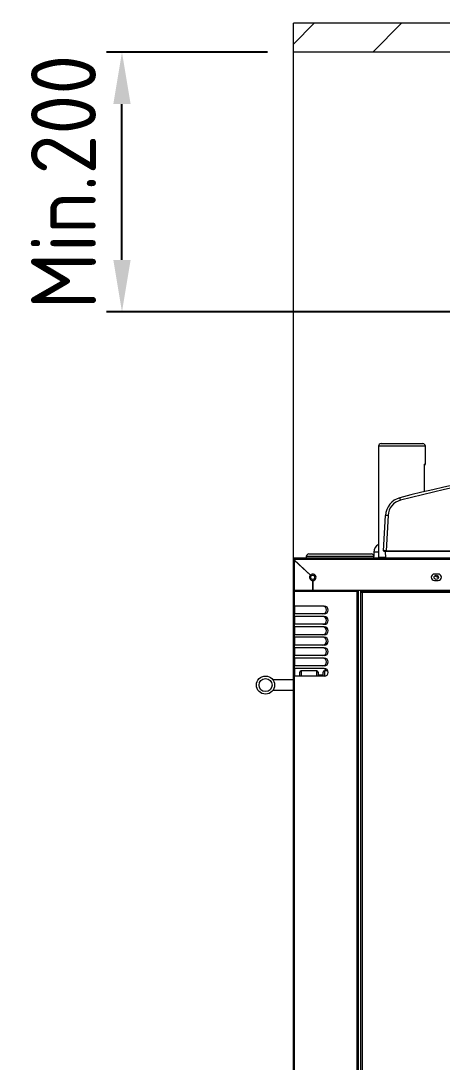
# Model space of a CAD drawing. Header units: millimetres. Extents: x 0 to 5860, y 0 to 4120.
# Drawn here: x 3835 to 4159, y 1724 to 2526 of the extents above; entities that cross this region are included whole.
import ezdxf

# ---------------------------------------------------------------- set-up
doc = ezdxf.new("R2010")
doc.units = ezdxf.units.MM
doc.layers.get('0').update_dxf_attribs({"lineweight": 15})
doc.layers.add('D', color=3, linetype='Continuous', lineweight=13)
doc.layers.add('S', color=4, linetype='Continuous', lineweight=15)
doc.styles.add('STU25', font='isocp2.shx')
doc.dimstyles.new('STU25', dxfattribs={"dimscale": 20, "dimtxt": 2.5, "dimasz": 2, "dimexe": 0.6, "dimexo": 1, "dimgap": 1, "dimtad": 1, "dimdsep": 46, "dimtxsty": 'STU25', "dimcen": 2, "dimazin": 2, "dimtfac": 1, "dimtmove": 0, "dimatfit": 3, "dimfxl": 0, "dimtolj": 1, "dimtzin": 0, "dimarcsym": 0})

# ---------------------------------------------------------------- blocks, each defined once
blk = doc.blocks.new('*D10')
at = {"layer": 'D', "color": 0, "lineweight": -2}
for p, q in [((4024.23, 2501.58), (3900.39, 2501.58)), ((3912.39, 2341.58), (3912.39, 2461.58)), ((4222.74, 2301.58), (3900.39, 2301.58))]:
    blk.add_line(p, q, dxfattribs=at)
at = {"layer": 'D', "color": 0}
for points in [[(3905.73, 2461.58), (3919.06, 2461.58), (3912.39, 2501.58)], [(3905.73, 2341.58), (3919.06, 2341.58), (3912.39, 2301.58)]]:
    blk.add_solid(points, dxfattribs=at)
at = {"layer": 'Defpoints', "color": 0}
for p in [(3912.39, 2501.58), (4044.23, 2501.58), (4242.74, 2301.58)]:
    blk.add_point(p, dxfattribs=at)
at = {"layer": 'D', "color": 0, "insert": (3867.39, 2401.58), "char_height": 50, "attachment_point": 5, "rotation": 90, "style": 'STU25'}
blk.add_mtext('\\A1;Min.200', dxfattribs=at)

msp = doc.modelspace()

# ---------------------------------------------------------------- hatches: boundary and pattern name
at = {"layer": 'D'}
h = msp.add_hatch(dxfattribs=at)
h.set_pattern_fill('ANSI31', color=2, scale=15, style=0)
h.set_pattern_definition([(45, (335.77, 4254.87), (-33.67596, 33.67596), [])])
h.paths.add_polyline_path([(4044.229, 2523.815), (4044.229, 2501.595), (4694.225, 2501.595), (4694.225, 1239.646), (4044.229, 1239.646), (4044.229, 1217.424), (4716.447, 1217.424), (4716.447, 2523.815)])

# ---------------------------------------------------------------- linework, layer by layer
at = {"color": 7, "linetype": 'Continuous', "lineweight": 15}
for p, q in [((4109.807, 2198.146), (4109.807, 2112.646)), ((4111.807, 2200.146), (4143.807, 2200.146)), ((4145.807, 2184.183), (4145.807, 2198.146)), ((4145.251, 2163.126), (4145.251, 2184.127)), ((4113.654, 2117.673), (4115.07, 2144.69)), ((4117.068, 2144.69), (4115.652, 2117.673)), ((4115.652, 2117.673), (4493.384, 2117.673)), ((4115.652, 2117.146), (4115.652, 2117.673)), ((4044.229, 2112.146), (4045.239, 2112.146)), ((4044.229, 2111.146), (4044.229, 2112.146)), ((4044.229, 2110.199), (4044.229, 2111.136)), ((4044.229, 2087.146), (4044.229, 2110.199)), ((4045.229, 2110.199), (4044.229, 2110.199)), ((4044.24, 2111.136), (4057.401, 2098.852)), ((4044.24, 2111.136), (4494.218, 2111.136)), ((4045.229, 2110.199), (4045.229, 2110.213)), ((4045.239, 2112.146), (4493.219, 2112.146)), ((4045.239, 2087.146), (4045.239, 2110.19)), ((4057.394, 2098.845), (4045.239, 2110.19)), ((4045.429, 2110.026), (4045.429, 2110.013)), ((4054.229, 2113.146), (4054.229, 2112.146)), ((4056.229, 2115.146), (4104.225, 2115.146)), ((4104.225, 2115.146), (4104.229, 2115.146)), ((4106.229, 2116.646), (4106.229, 2113.146)), ((4106.229, 2112.146), (4106.229, 2113.146)), ((4115.652, 2117.146), (4114.154, 2117.146)), ((4115.365, 2112.146), (4115.103, 2117.146)), ((4493.384, 2117.146), (4115.652, 2117.146)), ((4046.429, 2109.093), (4046.429, 2109.079)), ((4046.432, 2109.077), (4046.432, 2109.09)), ((4059.219, 2087.146), (4059.219, 2094.646)), ((4059.229, 2094.646), (4059.229, 2087.146)), ((4155.729, 2099.646), (4152.729, 2099.646)), ((4152.729, 2094.646), (4155.729, 2094.646)), ((4044.229, 2086.136), (4044.229, 2087.146)), ((4044.229, 2087.146), (4045.239, 2087.146)), ((4044.229, 2074.946), (4044.229, 2086.136)), ((4045.239, 2087.146), (4059.219, 2087.146)), ((4045.239, 2087.146), (4045.239, 2086.136)), ((4045.239, 2086.236), (4045.239, 2086.233)), ((4093.219, 2086.136), (4045.239, 2086.136)), ((4045.239, 2074.946), (4045.239, 2086.136)), ((4059.229, 2087.146), (4059.219, 2087.146)), ((4059.229, 2087.146), (4479.229, 2087.146)), ((4093.219, 1317.156), (4093.219, 2086.136)), ((4094.229, 2086.136), (4093.219, 2086.136)), ((4094.229, 2087.146), (4094.229, 2086.136)), ((4094.229, 2086.136), (4094.229, 1316.146)), ((4096.229, 2087.143), (4096.229, 2087.146)), ((4096.229, 2086.442), (4096.229, 2087.143)), ((4096.229, 2087.143), (4442.229, 2087.143)), ((4096.229, 2086.442), (4442.229, 2086.442)), ((4096.229, 2085.728), (4096.229, 2086.442)), ((4096.229, 1317.149), (4096.229, 2085.728)), ((4096.229, 2085.728), (4097.239, 2085.728)), ((4097.239, 2085.728), (4097.239, 1317.156)), ((4097.239, 2085.728), (4441.219, 2085.728)), ((4045.239, 2074.946), (4044.229, 2074.946)), ((4044.229, 2074.946), (4044.229, 2068.946)), ((4045.229, 2074.946), (4045.229, 2068.946)), ((4068.057, 2074.946), (4045.239, 2074.946)), ((4044.229, 2066.946), (4044.229, 2068.946)), ((4044.229, 2068.946), (4045.239, 2068.946)), ((4045.239, 2066.946), (4044.229, 2066.946)), ((4044.229, 2066.946), (4044.229, 2060.946)), ((4045.229, 2066.946), (4045.229, 2060.946)), ((4045.239, 2066.946), (4045.239, 2068.946)), ((4068.057, 2068.946), (4045.239, 2068.946)), ((4068.057, 2066.946), (4045.239, 2066.946)), ((4044.229, 2058.946), (4044.229, 2060.946)), ((4044.229, 2060.946), (4045.239, 2060.946)), ((4045.239, 2058.946), (4044.229, 2058.946)), ((4044.229, 2058.946), (4044.229, 2052.946)), ((4045.229, 2058.946), (4045.229, 2052.946)), ((4045.239, 2058.946), (4045.239, 2060.946)), ((4068.057, 2060.946), (4045.239, 2060.946)), ((4068.057, 2058.946), (4045.239, 2058.946)), ((4044.229, 2050.946), (4044.229, 2052.946)), ((4044.229, 2052.946), (4045.239, 2052.946)), ((4045.239, 2050.946), (4044.229, 2050.946)), ((4044.229, 2050.946), (4044.229, 2044.946)), ((4045.229, 2050.946), (4045.229, 2044.946)), ((4045.239, 2050.946), (4045.239, 2052.946)), ((4068.057, 2052.946), (4045.239, 2052.946)), ((4068.057, 2050.946), (4045.239, 2050.946)), ((4044.229, 2042.946), (4044.229, 2044.946)), ((4044.229, 2044.946), (4045.239, 2044.946)), ((4045.239, 2042.946), (4044.229, 2042.946)), ((4044.229, 2042.946), (4044.229, 2036.946)), ((4045.229, 2042.946), (4045.229, 2036.946)), ((4045.239, 2042.946), (4045.239, 2044.946)), ((4068.057, 2044.946), (4045.239, 2044.946)), ((4068.057, 2042.946), (4045.239, 2042.946)), ((4044.229, 2034.946), (4044.229, 2036.946)), ((4044.229, 2036.946), (4045.239, 2036.946)), ((4045.239, 2034.946), (4044.229, 2034.946)), ((4044.229, 2034.946), (4044.229, 2028.946)), ((4045.229, 2034.946), (4045.229, 2028.946)), ((4045.239, 2034.946), (4045.239, 2036.946)), ((4068.057, 2036.946), (4045.239, 2036.946)), ((4068.057, 2034.946), (4045.239, 2034.946)), ((4044.229, 2026.946), (4044.229, 2028.946)), ((4044.229, 2028.946), (4045.239, 2028.946)), ((4045.239, 2026.946), (4044.229, 2026.946)), ((4044.229, 2026.946), (4044.229, 2020.946)), ((4045.229, 2026.946), (4045.229, 2020.946)), ((4045.239, 2026.946), (4045.239, 2028.946)), ((4068.057, 2028.946), (4045.239, 2028.946)), ((4068.057, 2026.946), (4045.239, 2026.946)), ((4049.229, 2020.946), (4049.229, 2024.146)), ((4062.229, 2025.146), (4050.229, 2025.146)), ((4063.229, 2024.146), (4063.229, 2020.946)), ((4067.229, 2021.896), (4063.229, 2021.896)), ((4067.229, 2020.972), (4067.229, 2024.146)), ((4070.807, 2025.146), (4068.229, 2025.146)), ((4044.229, 2018.146), (4028.573, 2018.146)), ((4044.229, 1317.156), (4044.229, 2020.946)), ((4044.229, 2020.946), (4045.239, 2020.946)), ((4045.239, 1317.156), (4045.239, 2020.946)), ((4068.057, 2020.946), (4045.239, 2020.946)), ((4028.581, 2010.146), (4044.229, 2010.146))]:
    msp.add_line(p, q, dxfattribs=at)
at = {"color": 8, "linetype": 'Continuous', "lineweight": 15}
for p, q in [((4145.807, 2198.146), (4109.807, 2198.146)), ((4145.235, 2163.122), (4145.235, 2184.38)), ((4044.24, 2111.136), (4044.229, 2111.136)), ((4106.229, 2113.146), (4054.229, 2113.146)), ((4109.807, 2116.646), (4106.229, 2116.646)), ((4109.807, 2112.646), (4115.339, 2112.646)), ((4153.169, 2098.411), (4155.865, 2096.931)), ((4059.229, 2087.156), (4059.219, 2087.156)), ((4094.239, 1316.146), (4094.239, 2087.146)), ((4050.229, 2025.146), (4050.229, 2020.946)), ((4062.229, 2020.946), (4062.229, 2025.146)), ((4068.229, 2025.146), (4068.229, 2020.951))]:
    msp.add_line(p, q, dxfattribs=at)
at = {"color": 7, "linetype": 'Continuous', "lineweight": 15}
for centre, radius in [((4059.229, 2097.146), 1.65), ((4154.229, 2097.146), 1.65), ((4022.829, 2014.146), 7), ((4022.829, 2014.146), 5)]:
    msp.add_circle(centre, radius, dxfattribs=at)
for centre, radius, start, end in [((4111.807, 2198.146), 2, 90, 180), ((4143.807, 2198.146), 2, 0, 90), ((4359.522, 1258.146), 930, 87.41157, 104.524211), ((4359.522, 1258.251), 928, 87.41157, 104.524211), ((4130.05, 2143.905), 15, 104.524211, 177.000002), ((4092.305, 2148.134), 35.507, 13.784396, 16.848858), ((4130.05, 2144.009), 13, 104.524211, 177.000002), ((4116.069, 2135.119), 9.623, 84.043331, 95.956669), ((4112.729, 2116.646), 6.5, 116.707723, 179.999999), ((4114.154, 2117.646), 0.5, 177.000002, 270), ((4045.239, 2111.136), 1.01, 179.432734, 180), ((4056.229, 2113.146), 2, 90, 180), ((4104.229, 2113.146), 2, 0, 90), ((4110.307, 2112.646), 0.5, 180, 270), ((4059.229, 2097.146), 2.5, 137.204118, 269.770816), ((4059.229, 2097.146), 2.5, 270, 136.974934), ((4059.229, 2097.146), 1.65, 270, 90), ((4152.729, 2097.146), 2.5, 90, 270), ((4155.729, 2097.146), 2.5, 270, 90), ((4066.838, 2071.946), 3, 270, 90), ((4068.057, 2071.946), 3, 270, 90), ((4066.838, 2063.946), 3, 270, 90), ((4068.057, 2063.946), 3, 270, 90), ((4066.838, 2055.946), 3, 270, 90), ((4068.057, 2055.946), 3, 270, 90), ((4066.838, 2047.946), 3, 270, 90), ((4068.057, 2047.946), 3, 270, 90), ((4066.838, 2039.946), 3, 270, 90), ((4068.057, 2039.946), 3, 270, 90), ((4066.838, 2031.946), 3, 270, 90), ((4068.057, 2031.946), 3, 270, 90), ((4050.229, 2024.146), 1, 90, 180), ((4062.229, 2024.146), 1, 0, 90), ((4066.838, 2023.946), 3, 23.578178, 90), ((4068.229, 2024.146), 1, 90, 180), ((4068.057, 2023.946), 3, 270, 90)]:
    msp.add_arc(centre, radius, start, end, dxfattribs=at)
at = {"color": 8, "linetype": 'Continuous', "lineweight": 15}
msp.add_ellipse((4127.807, 2184.724), major_axis=(18, -0.542), ratio=0.0399611, start_param=0.0012029, end_param=0.253965, dxfattribs=at)
at = {"color": 7, "linetype": 'Continuous', "lineweight": 15}
for centre, major_axis, ratio, start_param, end_param in [((4127.792, 2184.225), (17.5, -0.542), 0.0411007, 6.2163106, 6.3526054), ((4115.656, 2117.646), (2.001, -0.026), 0.0130459, 1.5730225, 3.1410798)]:
    msp.add_ellipse(centre, major_axis=major_axis, ratio=ratio, start_param=start_param, end_param=end_param, dxfattribs=at)
for points, knots in [([(4145.235, 2184.38), (4145.236, 2184.379), (4145.264, 2184.319), (4145.297, 2184.196), (4145.305, 2184.054), (4145.248, 2183.983), (4145.235, 2183.968)], [0, 0, 0, 0, 0.0070491, 0.420956, 0.8715205, 1, 1, 1, 1]), ([(4145.246, 2184.127), (4145.246, 2184.209), (4145.246, 2184.294), (4145.236, 2184.378), (4145.235, 2184.38)], [0, 0, 0, 0, 0.9773733, 1, 1, 1, 1]), ([(4145.385, 2183.643), (4145.43, 2183.662), (4145.521, 2183.698), (4145.766, 2183.857), (4145.774, 2184.094), (4145.777, 2184.176)], [0, 0, 0, 0, 0.3991723, 0.7931331, 1, 1, 1, 1]), ([(4044.24, 2111.136), (4044.239, 2111.269), (4044.237, 2111.533), (4044.234, 2111.867), (4044.231, 2112.101), (4044.23, 2112.131), (4044.229, 2112.146)], [0, 0, 0, 0, 0.2500026, 0.5000103, 0.7500009, 1, 1, 1, 1]), ([(4044.229, 2110.199), (4044.229, 2110.198), (4044.338, 2110.196), (4044.712, 2110.193), (4044.974, 2110.192), (4045.239, 2110.19)], [0, 0, 0, 0, 0.5, 0.5, 1, 1, 1, 1]), ([(4045.239, 2086.136), (4045.239, 2086.269), (4045.239, 2086.533), (4045.24, 2086.867), (4045.241, 2087.101), (4045.241, 2087.131), (4045.242, 2087.146)], [0, 0, 0, 0, 0.2500021, 0.4999976, 0.7500025, 1, 1, 1, 1])]:
    msp.add_open_spline(points, degree=3, knots=knots, dxfattribs=at)
at = {"layer": 'S', "linetype": 'Continuous'}
for p, q in [((4044.229, 1217.424), (4044.229, 2523.804)), ((4716.447, 2523.804), (4044.229, 2523.804)), ((4694.225, 2501.584), (4044.229, 2501.584))]:
    msp.add_line(p, q, dxfattribs=at)

# ---------------------------------------------------------------- dimensions: what is measured, and where the dimension line sits
at = {"layer": 'D'}
dim = msp.add_linear_dim(base=(3912.394, 2501.584), p1=(4242.739, 2301.584), p2=(4044.229, 2501.584), angle=90, text='Min.<>', dimstyle='STU25', dxfattribs=at)
dim.commit()
dim.dimension.update_dxf_attribs({"geometry": '*D10', "text_midpoint": (3912.394, 2401.584), "dimtype": 160})

doc.saveas('drawing.dxf')
